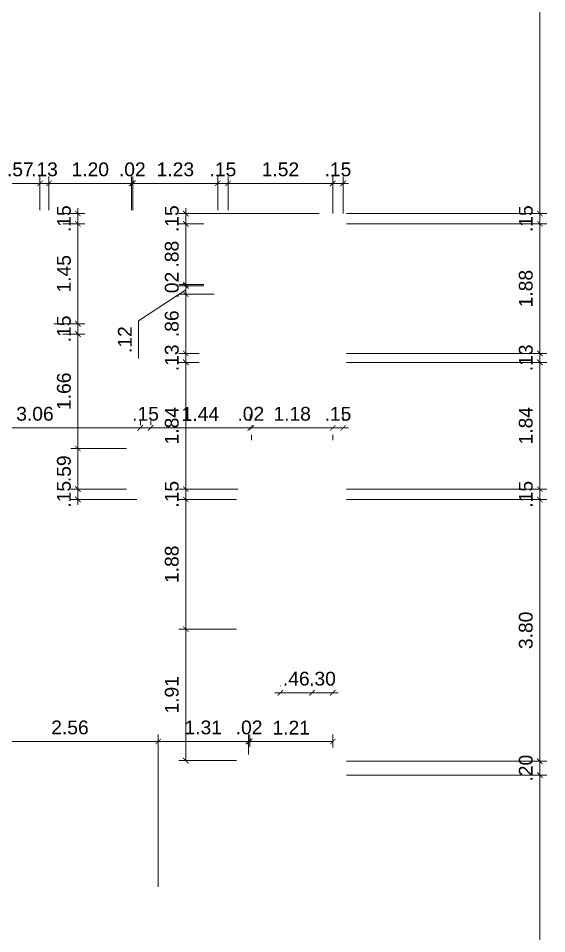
# Model space of a CAD drawing. Header units: metres. Extents: x 2304 to 3408, y 318 to 588.
# Drawn here: x 2374.79 to 2382.46, y 373.31 to 386.59 of the extents above; entities that cross this region are included whole.
import ezdxf

# ---------------------------------------------------------------- set-up
doc = ezdxf.new("R2010")
doc.units = ezdxf.units.M
doc.header["$LTSCALE"] = 5.5
doc.header["$MEASUREMENT"] = 0
doc.header["$PDMODE"] = 1
doc.layers.add('2prancha', color=4, linetype='Continuous', lineweight=18)
doc.layers.add('COTA 1 100', color=2, linetype='Continuous')
doc.styles.add('Luana', font='arial.ttf')
doc.dimstyles.new('arial100', dxfattribs={"dimtxt": 0.2, "dimasz": 0.08, "dimexe": 0.1, "dimexo": 0.2, "dimgap": 0.1, "dimtad": 1, "dimzin": 4, "dimdsep": 46, "dimtxsty": 'Luana', "dimblk": 'ARCHTICK', "dimcen": 0, "dimclrd": 7, "dimclre": 7, "dimclrt": 256, "dimadec": 0, "dimazin": 0, "dimtfac": 1, "dimtix": 1, "dimtmove": 0, "dimatfit": 3, "dimldrblk": 'CLOSEDBLANK', "dimfxl": 0, "dimlwd": 5, "dimlwe": 5, "dimarcsym": 0})

# ---------------------------------------------------------------- blocks, each defined once
blk = doc.blocks.new('_ArchTick')
at = {"color": 0, "linetype": 'ByBlock', "const_width": 0.15}
blk.add_lwpolyline([(-0.5, -0.5), (0.5, 0.5)], dxfattribs=at)
blk = doc.blocks.new('*D107')
at = {"layer": 'COTA 1 100', "color": 7, "lineweight": 5}
for p, q in [((2379.557, 391.605), (2382.462, 391.605)), ((2382.362, 391.605), (2382.362, 383.76)), ((2379.557, 383.76), (2382.462, 383.76))]:
    blk.add_line(p, q, dxfattribs=at)
at = {"layer": 'Defpoints', "color": 0}
for p in [(2379.357, 391.605), (2379.357, 383.76), (2382.362, 383.76)]:
    blk.add_point(p, dxfattribs=at)
at = {"layer": 'COTA 1 100', "color": 7, "lineweight": 5, "xscale": 0.08, "yscale": 0.08, "zscale": 0.08}
for p, rotation in [((2382.362, 391.605), 90), ((2382.362, 383.76), 270)]:
    blk.add_blockref('_ArchTick', p, dxfattribs=dict(at, rotation=rotation))
at = {"layer": 'COTA 1 100', "insert": (2382.159, 387.682), "char_height": 0.2, "attachment_point": 5, "rotation": 90, "style": 'Luana'}
blk.add_mtext('7.85', dxfattribs=at)
blk = doc.blocks.new('_ClosedBlank')
at = {"layer": '2prancha', "color": 0, "lineweight": -2}
for p, q in [((-1, 0.17), (0, 0)), ((-1, 0.17), (-1, -0.17)), ((0, 0), (-1, -0.17))]:
    blk.add_line(p, q, dxfattribs=at)
blk = doc.blocks.new('*D108')
at = {"layer": 'COTA 1 100', "color": 7, "lineweight": 5}
for p, q in [((2382.362, 383.76), (2382.362, 383.84)), ((2379.557, 383.76), (2382.462, 383.76)), ((2382.362, 383.76), (2382.362, 383.61)), ((2379.557, 383.61), (2382.462, 383.61)), ((2382.362, 383.61), (2382.362, 383.53))]:
    blk.add_line(p, q, dxfattribs=at)
at = {"layer": 'Defpoints', "color": 0}
for p in [(2379.357, 383.76), (2379.357, 383.61), (2382.362, 383.61)]:
    blk.add_point(p, dxfattribs=at)
at = {"layer": 'COTA 1 100', "color": 7, "lineweight": 5, "xscale": 0.08, "yscale": 0.08, "zscale": 0.08}
for p, rotation in [((2382.362, 383.76), 270), ((2382.362, 383.61), 90)]:
    blk.add_blockref('_ArchTick', p, dxfattribs=dict(at, rotation=rotation))
at = {"layer": 'COTA 1 100', "insert": (2382.159, 383.685), "char_height": 0.2, "attachment_point": 5, "rotation": 90, "style": 'Luana'}
blk.add_mtext('.15', dxfattribs=at)
blk = doc.blocks.new('*D109')
at = {"layer": 'COTA 1 100', "color": 7, "lineweight": 5}
for p, q in [((2379.557, 383.61), (2382.462, 383.61)), ((2382.362, 383.61), (2382.362, 381.73)), ((2379.557, 381.73), (2382.462, 381.73))]:
    blk.add_line(p, q, dxfattribs=at)
at = {"layer": 'Defpoints', "color": 0}
for p in [(2379.357, 383.61), (2379.357, 381.73), (2382.362, 381.73)]:
    blk.add_point(p, dxfattribs=at)
at = {"layer": 'COTA 1 100', "color": 7, "lineweight": 5, "xscale": 0.08, "yscale": 0.08, "zscale": 0.08}
for p, rotation in [((2382.362, 383.61), 90), ((2382.362, 381.73), 270)]:
    blk.add_blockref('_ArchTick', p, dxfattribs=dict(at, rotation=rotation))
at = {"layer": 'COTA 1 100', "insert": (2382.159, 382.67), "char_height": 0.2, "attachment_point": 5, "rotation": 90, "style": 'Luana'}
blk.add_mtext('1.88', dxfattribs=at)
blk = doc.blocks.new('*D110')
at = {"layer": 'COTA 1 100', "color": 7, "lineweight": 5}
for p, q in [((2379.557, 381.73), (2382.462, 381.73)), ((2382.362, 381.73), (2382.362, 381.81)), ((2382.362, 381.73), (2382.362, 381.6)), ((2379.557, 381.6), (2382.462, 381.6)), ((2382.362, 381.6), (2382.362, 381.52))]:
    blk.add_line(p, q, dxfattribs=at)
at = {"layer": 'Defpoints', "color": 0}
for p in [(2379.357, 381.73), (2379.357, 381.6), (2382.362, 381.6)]:
    blk.add_point(p, dxfattribs=at)
at = {"layer": 'COTA 1 100', "color": 7, "lineweight": 5, "xscale": 0.08, "yscale": 0.08, "zscale": 0.08}
for p, rotation in [((2382.362, 381.73), 270), ((2382.362, 381.6), 90)]:
    blk.add_blockref('_ArchTick', p, dxfattribs=dict(at, rotation=rotation))
at = {"layer": 'COTA 1 100', "insert": (2382.159, 381.665), "char_height": 0.2, "attachment_point": 5, "rotation": 90, "style": 'Luana'}
blk.add_mtext('.13', dxfattribs=at)
blk = doc.blocks.new('*D111')
at = {"layer": 'COTA 1 100', "color": 7, "lineweight": 5}
for p, q in [((2379.557, 381.6), (2382.462, 381.6)), ((2382.362, 381.6), (2382.362, 379.76)), ((2379.557, 379.76), (2382.462, 379.76))]:
    blk.add_line(p, q, dxfattribs=at)
at = {"layer": 'Defpoints', "color": 0}
for p in [(2379.357, 381.6), (2379.357, 379.76), (2382.362, 379.76)]:
    blk.add_point(p, dxfattribs=at)
at = {"layer": 'COTA 1 100', "color": 7, "lineweight": 5, "xscale": 0.08, "yscale": 0.08, "zscale": 0.08}
for p, rotation in [((2382.362, 381.6), 90), ((2382.362, 379.76), 270)]:
    blk.add_blockref('_ArchTick', p, dxfattribs=dict(at, rotation=rotation))
at = {"layer": 'COTA 1 100', "insert": (2382.159, 380.68), "char_height": 0.2, "attachment_point": 5, "rotation": 90, "style": 'Luana'}
blk.add_mtext('1.84', dxfattribs=at)
blk = doc.blocks.new('*D112')
at = {"layer": 'COTA 1 100', "color": 7, "lineweight": 5}
for p, q in [((2382.362, 379.76), (2382.362, 379.84)), ((2379.557, 379.76), (2382.462, 379.76)), ((2382.362, 379.76), (2382.362, 379.61)), ((2379.557, 379.61), (2382.462, 379.61)), ((2382.362, 379.61), (2382.362, 379.53))]:
    blk.add_line(p, q, dxfattribs=at)
at = {"layer": 'Defpoints', "color": 0}
for p in [(2379.357, 379.76), (2379.357, 379.61), (2382.362, 379.61)]:
    blk.add_point(p, dxfattribs=at)
at = {"layer": 'COTA 1 100', "color": 7, "lineweight": 5, "xscale": 0.08, "yscale": 0.08, "zscale": 0.08}
for p, rotation in [((2382.362, 379.76), 270), ((2382.362, 379.61), 90)]:
    blk.add_blockref('_ArchTick', p, dxfattribs=dict(at, rotation=rotation))
at = {"layer": 'COTA 1 100', "insert": (2382.159, 379.685), "char_height": 0.2, "attachment_point": 5, "rotation": 90, "style": 'Luana'}
blk.add_mtext('.15', dxfattribs=at)
blk = doc.blocks.new('*D113')
at = {"layer": 'COTA 1 100', "color": 7, "lineweight": 5}
for p, q in [((2379.557, 379.61), (2382.462, 379.61)), ((2382.362, 379.61), (2382.362, 375.81)), ((2379.557, 375.81), (2382.462, 375.81))]:
    blk.add_line(p, q, dxfattribs=at)
at = {"layer": 'Defpoints', "color": 0}
for p in [(2379.357, 379.61), (2379.357, 375.81), (2382.362, 375.81)]:
    blk.add_point(p, dxfattribs=at)
at = {"layer": 'COTA 1 100', "color": 7, "lineweight": 5, "xscale": 0.08, "yscale": 0.08, "zscale": 0.08}
for p, rotation in [((2382.362, 379.61), 90), ((2382.362, 375.81), 270)]:
    blk.add_blockref('_ArchTick', p, dxfattribs=dict(at, rotation=rotation))
at = {"layer": 'COTA 1 100', "insert": (2382.159, 377.71), "char_height": 0.2, "attachment_point": 5, "rotation": 90, "style": 'Luana'}
blk.add_mtext('3.80', dxfattribs=at)
blk = doc.blocks.new('*D114')
at = {"layer": 'COTA 1 100', "color": 7, "lineweight": 5}
for p, q in [((2382.362, 375.81), (2382.362, 375.89)), ((2379.557, 375.81), (2382.462, 375.81)), ((2382.362, 375.81), (2382.362, 375.61)), ((2379.557, 375.61), (2382.462, 375.61)), ((2382.362, 375.61), (2382.362, 375.53))]:
    blk.add_line(p, q, dxfattribs=at)
at = {"layer": 'Defpoints', "color": 0}
for p in [(2379.357, 375.81), (2379.357, 375.61), (2382.362, 375.61)]:
    blk.add_point(p, dxfattribs=at)
at = {"layer": 'COTA 1 100', "color": 7, "lineweight": 5, "xscale": 0.08, "yscale": 0.08, "zscale": 0.08}
for p, rotation in [((2382.362, 375.81), 270), ((2382.362, 375.61), 90)]:
    blk.add_blockref('_ArchTick', p, dxfattribs=dict(at, rotation=rotation))
at = {"layer": 'COTA 1 100', "insert": (2382.159, 375.71), "char_height": 0.2, "attachment_point": 5, "rotation": 90, "style": 'Luana'}
blk.add_mtext('.20', dxfattribs=at)
blk = doc.blocks.new('*D115')
at = {"layer": 'COTA 1 100', "color": 7, "lineweight": 5}
for p, q in [((2379.557, 375.61), (2382.462, 375.61)), ((2382.362, 375.61), (2382.362, 367.76)), ((2379.557, 367.76), (2382.462, 367.76))]:
    blk.add_line(p, q, dxfattribs=at)
at = {"layer": 'Defpoints', "color": 0}
for p in [(2379.357, 375.61), (2379.357, 367.76), (2382.362, 367.76)]:
    blk.add_point(p, dxfattribs=at)
at = {"layer": 'COTA 1 100', "color": 7, "lineweight": 5, "xscale": 0.08, "yscale": 0.08, "zscale": 0.08}
for p, rotation in [((2382.362, 375.61), 90), ((2382.362, 367.76), 270)]:
    blk.add_blockref('_ArchTick', p, dxfattribs=dict(at, rotation=rotation))
at = {"layer": 'COTA 1 100', "insert": (2382.159, 371.685), "char_height": 0.2, "attachment_point": 5, "rotation": 90, "style": 'Luana'}
blk.add_mtext('7.85', dxfattribs=at)
blk = doc.blocks.new('*D264')
at = {"layer": 'COTA 1 100', "color": 7, "lineweight": 5}
for p, q in [((2374.262, 373.99), (2374.262, 376.197)), ((2376.822, 373.99), (2376.822, 376.197)), ((2374.262, 376.097), (2376.822, 376.097))]:
    blk.add_line(p, q, dxfattribs=at)
at = {"layer": 'Defpoints', "color": 0}
for p in [(2376.822, 376.097), (2374.262, 373.79), (2376.822, 373.79)]:
    blk.add_point(p, dxfattribs=at)
at = {"layer": 'COTA 1 100', "color": 7, "lineweight": 5, "xscale": 0.08, "yscale": 0.08, "zscale": 0.08, "rotation": 180}
blk.add_blockref('_ArchTick', (2374.262, 376.097), dxfattribs=at)
at = {"layer": 'COTA 1 100', "color": 7, "lineweight": 5, "xscale": 0.08, "yscale": 0.08, "zscale": 0.08}
blk.add_blockref('_ArchTick', (2376.822, 376.097), dxfattribs=at)
at = {"layer": 'COTA 1 100', "insert": (2375.542, 376.3), "char_height": 0.2, "attachment_point": 5, "style": 'Luana'}
blk.add_mtext('2.56', dxfattribs=at)
blk = doc.blocks.new('*D265')
at = {"layer": 'COTA 1 100', "color": 7, "lineweight": 5}
for p, q in [((2376.822, 373.99), (2376.822, 376.197)), ((2378.132, 375.91), (2378.132, 376.197)), ((2376.822, 376.097), (2378.132, 376.097))]:
    blk.add_line(p, q, dxfattribs=at)
at = {"layer": 'Defpoints', "color": 0}
for p in [(2378.132, 376.097), (2378.132, 375.71), (2376.822, 373.79)]:
    blk.add_point(p, dxfattribs=at)
at = {"layer": 'COTA 1 100', "color": 7, "lineweight": 5, "xscale": 0.08, "yscale": 0.08, "zscale": 0.08, "rotation": 180}
blk.add_blockref('_ArchTick', (2376.822, 376.097), dxfattribs=at)
at = {"layer": 'COTA 1 100', "color": 7, "lineweight": 5, "xscale": 0.08, "yscale": 0.08, "zscale": 0.08}
blk.add_blockref('_ArchTick', (2378.132, 376.097), dxfattribs=at)
at = {"layer": 'COTA 1 100', "insert": (2377.477, 376.3), "char_height": 0.2, "attachment_point": 5, "style": 'Luana'}
blk.add_mtext('1.31', dxfattribs=at)
blk = doc.blocks.new('*D266')
at = {"layer": 'COTA 1 100', "color": 7, "lineweight": 5}
for p, q in [((2378.132, 375.91), (2378.132, 376.197)), ((2378.152, 376.02), (2378.152, 376.197)), ((2378.132, 376.097), (2378.052, 376.097)), ((2378.132, 376.097), (2378.152, 376.097)), ((2378.152, 376.097), (2378.232, 376.097))]:
    blk.add_line(p, q, dxfattribs=at)
at = {"layer": 'Defpoints', "color": 0}
for p in [(2378.152, 376.097), (2378.152, 375.82), (2378.132, 375.71)]:
    blk.add_point(p, dxfattribs=at)
at = {"layer": 'COTA 1 100', "color": 7, "lineweight": 5, "xscale": 0.08, "yscale": 0.08, "zscale": 0.08}
blk.add_blockref('_ArchTick', (2378.132, 376.097), dxfattribs=at)
at = {"layer": 'COTA 1 100', "color": 7, "lineweight": 5, "xscale": 0.08, "yscale": 0.08, "zscale": 0.08, "rotation": 180}
blk.add_blockref('_ArchTick', (2378.152, 376.097), dxfattribs=at)
at = {"layer": 'COTA 1 100', "insert": (2378.142, 376.3), "char_height": 0.2, "attachment_point": 5, "style": 'Luana'}
blk.add_mtext('.02', dxfattribs=at)
blk = doc.blocks.new('*D267')
at = {"layer": 'COTA 1 100', "color": 7, "lineweight": 5}
for p, q in [((2378.152, 376.02), (2378.152, 376.197)), ((2379.357, 376.01), (2379.357, 376.197)), ((2378.152, 376.097), (2379.357, 376.097))]:
    blk.add_line(p, q, dxfattribs=at)
at = {"layer": 'Defpoints', "color": 0}
for p in [(2379.357, 376.097), (2378.152, 375.82), (2379.357, 375.81)]:
    blk.add_point(p, dxfattribs=at)
at = {"layer": 'COTA 1 100', "color": 7, "lineweight": 5, "xscale": 0.08, "yscale": 0.08, "zscale": 0.08, "rotation": 180}
blk.add_blockref('_ArchTick', (2378.152, 376.097), dxfattribs=at)
at = {"layer": 'COTA 1 100', "color": 7, "lineweight": 5, "xscale": 0.08, "yscale": 0.08, "zscale": 0.08}
blk.add_blockref('_ArchTick', (2379.357, 376.097), dxfattribs=at)
at = {"layer": 'COTA 1 100', "insert": (2378.754, 376.298), "char_height": 0.2, "attachment_point": 5, "style": 'Luana'}
blk.add_mtext('1.21', dxfattribs=at)
blk = doc.blocks.new('*D268')
at = {"layer": 'COTA 1 100', "color": 7, "lineweight": 5}
for p, q in [((2378.597, 376.805), (2378.517, 376.805)), ((2378.597, 376.898), (2378.597, 376.905)), ((2378.597, 376.805), (2379.057, 376.805)), ((2379.057, 376.898), (2379.057, 376.905)), ((2379.057, 376.805), (2379.137, 376.805))]:
    blk.add_line(p, q, dxfattribs=at)
at = {"layer": 'Defpoints', "color": 0}
for p in [(2379.057, 376.805), (2378.597, 376.698), (2379.057, 376.698)]:
    blk.add_point(p, dxfattribs=at)
at = {"layer": 'COTA 1 100', "color": 7, "lineweight": 5, "xscale": 0.08, "yscale": 0.08, "zscale": 0.08}
blk.add_blockref('_ArchTick', (2378.597, 376.805), dxfattribs=at)
at = {"layer": 'COTA 1 100', "color": 7, "lineweight": 5, "xscale": 0.08, "yscale": 0.08, "zscale": 0.08, "rotation": 180}
blk.add_blockref('_ArchTick', (2379.057, 376.805), dxfattribs=at)
at = {"layer": 'COTA 1 100', "insert": (2378.827, 377.008), "char_height": 0.2, "attachment_point": 5, "style": 'Luana'}
blk.add_mtext('.46', dxfattribs=at)
blk = doc.blocks.new('*D269')
at = {"layer": 'COTA 1 100', "color": 7, "lineweight": 5}
for p, q in [((2379.057, 376.805), (2378.977, 376.805)), ((2379.057, 376.898), (2379.057, 376.905)), ((2379.057, 376.805), (2379.357, 376.805)), ((2379.357, 376.898), (2379.357, 376.905)), ((2379.357, 376.805), (2379.437, 376.805))]:
    blk.add_line(p, q, dxfattribs=at)
at = {"layer": 'Defpoints', "color": 0}
for p in [(2379.357, 376.805), (2379.057, 376.698), (2379.357, 376.698)]:
    blk.add_point(p, dxfattribs=at)
at = {"layer": 'COTA 1 100', "color": 7, "lineweight": 5, "xscale": 0.08, "yscale": 0.08, "zscale": 0.08}
blk.add_blockref('_ArchTick', (2379.057, 376.805), dxfattribs=at)
at = {"layer": 'COTA 1 100', "color": 7, "lineweight": 5, "xscale": 0.08, "yscale": 0.08, "zscale": 0.08, "rotation": 180}
blk.add_blockref('_ArchTick', (2379.357, 376.805), dxfattribs=at)
at = {"layer": 'COTA 1 100', "insert": (2379.207, 377.008), "char_height": 0.2, "attachment_point": 5, "style": 'Luana'}
blk.add_mtext('.30', dxfattribs=at)
blk = doc.blocks.new('*D270')
at = {"layer": 'COTA 1 100', "color": 7, "lineweight": 5}
for p, q in [((2377.957, 377.728), (2377.123, 377.728)), ((2377.223, 377.728), (2377.223, 375.82)), ((2377.957, 375.82), (2377.123, 375.82))]:
    blk.add_line(p, q, dxfattribs=at)
at = {"layer": 'Defpoints', "color": 0}
for p in [(2378.157, 377.728), (2377.223, 375.82), (2378.157, 375.82)]:
    blk.add_point(p, dxfattribs=at)
at = {"layer": 'COTA 1 100', "color": 7, "lineweight": 5, "xscale": 0.08, "yscale": 0.08, "zscale": 0.08}
for p, rotation in [((2377.223, 377.728), 90), ((2377.223, 375.82), 270)]:
    blk.add_blockref('_ArchTick', p, dxfattribs=dict(at, rotation=rotation))
at = {"layer": 'COTA 1 100', "insert": (2377.021, 376.774), "char_height": 0.2, "attachment_point": 5, "rotation": 90, "style": 'Luana'}
blk.add_mtext('1.91', dxfattribs=at)
blk = doc.blocks.new('*D271')
at = {"layer": 'COTA 1 100', "color": 7, "lineweight": 5}
for p, q in [((2377.957, 379.61), (2377.123, 379.61)), ((2377.223, 377.728), (2377.223, 379.61)), ((2377.957, 377.728), (2377.123, 377.728))]:
    blk.add_line(p, q, dxfattribs=at)
at = {"layer": 'Defpoints', "color": 0}
for p in [(2377.223, 379.61), (2378.157, 379.61), (2378.157, 377.728)]:
    blk.add_point(p, dxfattribs=at)
at = {"layer": 'COTA 1 100', "color": 7, "lineweight": 5, "xscale": 0.08, "yscale": 0.08, "zscale": 0.08}
for p, rotation in [((2377.223, 379.61), 90), ((2377.223, 377.728), 270)]:
    blk.add_blockref('_ArchTick', p, dxfattribs=dict(at, rotation=rotation))
at = {"layer": 'COTA 1 100', "insert": (2377.021, 378.669), "char_height": 0.2, "attachment_point": 5, "rotation": 90, "style": 'Luana'}
blk.add_mtext('1.88', dxfattribs=at)
blk = doc.blocks.new('*D272')
at = {"layer": 'COTA 1 100', "color": 7, "lineweight": 5}
for p, q in [((2377.223, 379.76), (2377.223, 379.84)), ((2377.977, 379.76), (2377.123, 379.76)), ((2377.223, 379.61), (2377.223, 379.76)), ((2377.957, 379.61), (2377.123, 379.61)), ((2377.223, 379.61), (2377.223, 379.53))]:
    blk.add_line(p, q, dxfattribs=at)
at = {"layer": 'Defpoints', "color": 0}
for p in [(2377.223, 379.76), (2378.177, 379.76), (2378.157, 379.61)]:
    blk.add_point(p, dxfattribs=at)
at = {"layer": 'COTA 1 100', "color": 7, "lineweight": 5, "xscale": 0.08, "yscale": 0.08, "zscale": 0.08}
for p, rotation in [((2377.223, 379.76), 270), ((2377.223, 379.61), 90)]:
    blk.add_blockref('_ArchTick', p, dxfattribs=dict(at, rotation=rotation))
at = {"layer": 'COTA 1 100', "insert": (2377.021, 379.685), "char_height": 0.2, "attachment_point": 5, "rotation": 90, "style": 'Luana'}
blk.add_mtext('.15', dxfattribs=at)
blk = doc.blocks.new('*D273')
at = {"layer": 'COTA 1 100', "color": 7, "lineweight": 5}
for p, q in [((2377.417, 381.6), (2377.123, 381.6)), ((2377.223, 379.76), (2377.223, 381.6)), ((2377.977, 379.76), (2377.123, 379.76))]:
    blk.add_line(p, q, dxfattribs=at)
at = {"layer": 'Defpoints', "color": 0}
for p in [(2377.223, 381.6), (2377.617, 381.6), (2378.177, 379.76)]:
    blk.add_point(p, dxfattribs=at)
at = {"layer": 'COTA 1 100', "color": 7, "lineweight": 5, "xscale": 0.08, "yscale": 0.08, "zscale": 0.08}
for p, rotation in [((2377.223, 381.6), 90), ((2377.223, 379.76), 270)]:
    blk.add_blockref('_ArchTick', p, dxfattribs=dict(at, rotation=rotation))
at = {"layer": 'COTA 1 100', "insert": (2377.021, 380.68), "char_height": 0.2, "attachment_point": 5, "rotation": 90, "style": 'Luana'}
blk.add_mtext('1.84', dxfattribs=at)
blk = doc.blocks.new('*D274')
at = {"layer": 'COTA 1 100', "color": 7, "lineweight": 5}
for p, q in [((2377.417, 381.73), (2377.123, 381.73)), ((2377.223, 381.73), (2377.223, 381.81)), ((2377.223, 381.6), (2377.223, 381.73)), ((2377.417, 381.6), (2377.123, 381.6)), ((2377.223, 381.6), (2377.223, 381.52))]:
    blk.add_line(p, q, dxfattribs=at)
at = {"layer": 'Defpoints', "color": 0}
for p in [(2377.223, 381.73), (2377.617, 381.73), (2377.617, 381.6)]:
    blk.add_point(p, dxfattribs=at)
at = {"layer": 'COTA 1 100', "color": 7, "lineweight": 5, "xscale": 0.08, "yscale": 0.08, "zscale": 0.08}
for p, rotation in [((2377.223, 381.73), 270), ((2377.223, 381.6), 90)]:
    blk.add_blockref('_ArchTick', p, dxfattribs=dict(at, rotation=rotation))
at = {"layer": 'COTA 1 100', "insert": (2377.021, 381.665), "char_height": 0.2, "attachment_point": 5, "rotation": 90, "style": 'Luana'}
blk.add_mtext('.13', dxfattribs=at)
blk = doc.blocks.new('*D275')
at = {"layer": 'COTA 1 100', "color": 7, "lineweight": 5}
for p, q in [((2377.637, 382.59), (2377.123, 382.59)), ((2377.223, 381.73), (2377.223, 382.59)), ((2377.417, 381.73), (2377.123, 381.73))]:
    blk.add_line(p, q, dxfattribs=at)
at = {"layer": 'Defpoints', "color": 0}
for p in [(2377.223, 382.59), (2377.837, 382.59), (2377.617, 381.73)]:
    blk.add_point(p, dxfattribs=at)
at = {"layer": 'COTA 1 100', "color": 7, "lineweight": 5, "xscale": 0.08, "yscale": 0.08, "zscale": 0.08}
for p, rotation in [((2377.223, 382.59), 90), ((2377.223, 381.73), 270)]:
    blk.add_blockref('_ArchTick', p, dxfattribs=dict(at, rotation=rotation))
at = {"layer": 'COTA 1 100', "insert": (2377.021, 382.16), "char_height": 0.2, "attachment_point": 5, "rotation": 90, "style": 'Luana'}
blk.add_mtext('.86', dxfattribs=at)
blk = doc.blocks.new('*D276')
at = {"layer": 'COTA 1 100', "color": 7, "lineweight": 5}
for p, q in [((2377.223, 382.71), (2377.223, 382.79)), ((2377.223, 382.65), (2376.539, 382.204)), ((2377.487, 382.71), (2377.123, 382.71)), ((2377.223, 382.59), (2377.223, 382.71)), ((2377.223, 382.59), (2377.223, 382.71)), ((2377.637, 382.59), (2377.123, 382.59)), ((2377.223, 382.59), (2377.223, 382.51)), ((2376.539, 382.204), (2376.539, 381.655))]:
    blk.add_line(p, q, dxfattribs=at)
at = {"layer": 'Defpoints', "color": 0}
for p in [(2377.223, 382.71), (2377.687, 382.71), (2377.837, 382.59)]:
    blk.add_point(p, dxfattribs=at)
at = {"layer": 'COTA 1 100', "color": 7, "lineweight": 5, "xscale": 0.08, "yscale": 0.08, "zscale": 0.08}
for p, rotation in [((2377.223, 382.71), 270), ((2377.223, 382.59), 90)]:
    blk.add_blockref('_ArchTick', p, dxfattribs=dict(at, rotation=rotation))
at = {"layer": 'COTA 1 100', "insert": (2376.339, 381.93), "char_height": 0.2, "attachment_point": 5, "rotation": 90, "style": 'Luana'}
blk.add_mtext('.12', dxfattribs=at)
blk = doc.blocks.new('*D277')
at = {"layer": 'COTA 1 100', "color": 7, "lineweight": 5}
for p, q in [((2377.223, 382.73), (2377.223, 382.81)), ((2377.487, 382.73), (2377.123, 382.73)), ((2377.487, 382.71), (2377.123, 382.71)), ((2377.223, 382.71), (2377.223, 382.73)), ((2377.223, 382.71), (2377.223, 382.63))]:
    blk.add_line(p, q, dxfattribs=at)
at = {"layer": 'Defpoints', "color": 0}
for p in [(2377.223, 382.73), (2377.687, 382.73), (2377.687, 382.71)]:
    blk.add_point(p, dxfattribs=at)
at = {"layer": 'COTA 1 100', "color": 7, "lineweight": 5, "xscale": 0.08, "yscale": 0.08, "zscale": 0.08}
for p, rotation in [((2377.223, 382.73), 270), ((2377.223, 382.71), 90)]:
    blk.add_blockref('_ArchTick', p, dxfattribs=dict(at, rotation=rotation))
at = {"layer": 'COTA 1 100', "insert": (2377.021, 382.72), "char_height": 0.2, "attachment_point": 5, "rotation": 90, "style": 'Luana'}
blk.add_mtext('.02', dxfattribs=at)
blk = doc.blocks.new('*D278')
at = {"layer": 'COTA 1 100', "color": 7, "lineweight": 5}
for p, q in [((2377.487, 383.61), (2377.123, 383.61)), ((2377.223, 382.73), (2377.223, 383.61)), ((2377.487, 382.73), (2377.123, 382.73))]:
    blk.add_line(p, q, dxfattribs=at)
at = {"layer": 'Defpoints', "color": 0}
for p in [(2377.223, 383.61), (2377.687, 383.61), (2377.687, 382.73)]:
    blk.add_point(p, dxfattribs=at)
at = {"layer": 'COTA 1 100', "color": 7, "lineweight": 5, "xscale": 0.08, "yscale": 0.08, "zscale": 0.08}
for p, rotation in [((2377.223, 383.61), 90), ((2377.223, 382.73), 270)]:
    blk.add_blockref('_ArchTick', p, dxfattribs=dict(at, rotation=rotation))
at = {"layer": 'COTA 1 100', "insert": (2377.021, 383.17), "char_height": 0.2, "attachment_point": 5, "rotation": 90, "style": 'Luana'}
blk.add_mtext('.88', dxfattribs=at)
blk = doc.blocks.new('*D279')
at = {"layer": 'COTA 1 100', "color": 7, "lineweight": 5}
for p, q in [((2377.223, 383.76), (2377.223, 383.84)), ((2379.157, 383.76), (2377.123, 383.76)), ((2377.223, 383.61), (2377.223, 383.76)), ((2377.487, 383.61), (2377.123, 383.61)), ((2377.223, 383.61), (2377.223, 383.53))]:
    blk.add_line(p, q, dxfattribs=at)
at = {"layer": 'Defpoints', "color": 0}
for p in [(2377.223, 383.76), (2379.357, 383.76), (2377.687, 383.61)]:
    blk.add_point(p, dxfattribs=at)
at = {"layer": 'COTA 1 100', "color": 7, "lineweight": 5, "xscale": 0.08, "yscale": 0.08, "zscale": 0.08}
for p, rotation in [((2377.223, 383.76), 270), ((2377.223, 383.61), 90)]:
    blk.add_blockref('_ArchTick', p, dxfattribs=dict(at, rotation=rotation))
at = {"layer": 'COTA 1 100', "insert": (2377.021, 383.685), "char_height": 0.2, "attachment_point": 5, "rotation": 90, "style": 'Luana'}
blk.add_mtext('.15', dxfattribs=at)
blk = doc.blocks.new('*D282')
at = {"layer": 'COTA 1 100', "color": 7, "lineweight": 5}
for p, q in [((2373.504, 380.55), (2373.504, 380.749)), ((2373.504, 380.649), (2376.564, 380.649)), ((2376.564, 380.69), (2376.564, 380.749))]:
    blk.add_line(p, q, dxfattribs=at)
at = {"layer": 'Defpoints', "color": 0}
for p in [(2376.564, 380.649), (2376.564, 380.49), (2373.504, 380.35)]:
    blk.add_point(p, dxfattribs=at)
at = {"layer": 'COTA 1 100', "color": 7, "lineweight": 5, "xscale": 0.08, "yscale": 0.08, "zscale": 0.08, "rotation": 180}
blk.add_blockref('_ArchTick', (2373.504, 380.649), dxfattribs=at)
at = {"layer": 'COTA 1 100', "color": 7, "lineweight": 5, "xscale": 0.08, "yscale": 0.08, "zscale": 0.08}
blk.add_blockref('_ArchTick', (2376.564, 380.649), dxfattribs=at)
at = {"layer": 'COTA 1 100', "insert": (2375.034, 380.852), "char_height": 0.2, "attachment_point": 5, "style": 'Luana'}
blk.add_mtext('3.06', dxfattribs=at)
blk = doc.blocks.new('*D283')
at = {"layer": 'COTA 1 100', "color": 7, "lineweight": 5}
for p, q in [((2376.564, 380.649), (2376.484, 380.649)), ((2376.564, 380.69), (2376.564, 380.749)), ((2376.564, 380.649), (2376.714, 380.649)), ((2376.714, 380.69), (2376.714, 380.749)), ((2376.714, 380.649), (2376.794, 380.649))]:
    blk.add_line(p, q, dxfattribs=at)
at = {"layer": 'Defpoints', "color": 0}
for p in [(2376.714, 380.649), (2376.564, 380.49), (2376.714, 380.49)]:
    blk.add_point(p, dxfattribs=at)
at = {"layer": 'COTA 1 100', "color": 7, "lineweight": 5, "xscale": 0.08, "yscale": 0.08, "zscale": 0.08}
blk.add_blockref('_ArchTick', (2376.564, 380.649), dxfattribs=at)
at = {"layer": 'COTA 1 100', "color": 7, "lineweight": 5, "xscale": 0.08, "yscale": 0.08, "zscale": 0.08, "rotation": 180}
blk.add_blockref('_ArchTick', (2376.714, 380.649), dxfattribs=at)
at = {"layer": 'COTA 1 100', "insert": (2376.639, 380.852), "char_height": 0.2, "attachment_point": 5, "style": 'Luana'}
blk.add_mtext('.15', dxfattribs=at)
blk = doc.blocks.new('*D284')
at = {"layer": 'COTA 1 100', "color": 7, "lineweight": 5}
for p, q in [((2378.157, 380.849), (2378.157, 380.749)), ((2376.714, 380.69), (2376.714, 380.749)), ((2376.714, 380.649), (2378.157, 380.649))]:
    blk.add_line(p, q, dxfattribs=at)
at = {"layer": 'Defpoints', "color": 0}
for p in [(2378.157, 380.649), (2378.157, 380.649), (2376.714, 380.49)]:
    blk.add_point(p, dxfattribs=at)
at = {"layer": 'COTA 1 100', "color": 7, "lineweight": 5, "xscale": 0.08, "yscale": 0.08, "zscale": 0.08, "rotation": 180}
blk.add_blockref('_ArchTick', (2376.714, 380.649), dxfattribs=at)
at = {"layer": 'COTA 1 100', "color": 7, "lineweight": 5, "xscale": 0.08, "yscale": 0.08, "zscale": 0.08}
blk.add_blockref('_ArchTick', (2378.157, 380.649), dxfattribs=at)
at = {"layer": 'COTA 1 100', "insert": (2377.435, 380.85), "char_height": 0.2, "attachment_point": 5, "style": 'Luana'}
blk.add_mtext('1.44', dxfattribs=at)
blk = doc.blocks.new('*D285')
at = {"layer": 'COTA 1 100', "color": 7, "lineweight": 5}
for p, q in [((2378.157, 380.849), (2378.157, 380.749)), ((2378.157, 380.649), (2378.077, 380.649)), ((2378.157, 380.649), (2378.177, 380.649)), ((2378.177, 380.649), (2378.257, 380.649)), ((2378.177, 380.47), (2378.177, 380.549))]:
    blk.add_line(p, q, dxfattribs=at)
at = {"layer": 'Defpoints', "color": 0}
for p in [(2378.157, 380.649), (2378.177, 380.67), (2378.177, 380.649)]:
    blk.add_point(p, dxfattribs=at)
at = {"layer": 'COTA 1 100', "color": 7, "lineweight": 5, "xscale": 0.08, "yscale": 0.08, "zscale": 0.08}
blk.add_blockref('_ArchTick', (2378.157, 380.649), dxfattribs=at)
at = {"layer": 'COTA 1 100', "color": 7, "lineweight": 5, "xscale": 0.08, "yscale": 0.08, "zscale": 0.08, "rotation": 180}
blk.add_blockref('_ArchTick', (2378.177, 380.649), dxfattribs=at)
at = {"layer": 'COTA 1 100', "insert": (2378.167, 380.852), "char_height": 0.2, "attachment_point": 5, "style": 'Luana'}
blk.add_mtext('.02', dxfattribs=at)
blk = doc.blocks.new('*D286')
at = {"layer": 'COTA 1 100', "color": 7, "lineweight": 5}
for p, q in [((2378.177, 380.649), (2379.357, 380.649)), ((2378.177, 380.47), (2378.177, 380.549)), ((2379.357, 380.47), (2379.357, 380.549))]:
    blk.add_line(p, q, dxfattribs=at)
at = {"layer": 'Defpoints', "color": 0}
for p in [(2378.177, 380.67), (2379.357, 380.67), (2379.357, 380.649)]:
    blk.add_point(p, dxfattribs=at)
at = {"layer": 'COTA 1 100', "color": 7, "lineweight": 5, "xscale": 0.08, "yscale": 0.08, "zscale": 0.08, "rotation": 180}
blk.add_blockref('_ArchTick', (2378.177, 380.649), dxfattribs=at)
at = {"layer": 'COTA 1 100', "color": 7, "lineweight": 5, "xscale": 0.08, "yscale": 0.08, "zscale": 0.08}
blk.add_blockref('_ArchTick', (2379.357, 380.649), dxfattribs=at)
at = {"layer": 'COTA 1 100', "insert": (2378.767, 380.852), "char_height": 0.2, "attachment_point": 5, "style": 'Luana'}
blk.add_mtext('1.18', dxfattribs=at)
blk = doc.blocks.new('*D287')
at = {"layer": 'COTA 1 100', "color": 7, "lineweight": 5}
for p, q in [((2379.507, 380.849), (2379.507, 380.749)), ((2379.357, 380.649), (2379.277, 380.649)), ((2379.357, 380.649), (2379.507, 380.649)), ((2379.507, 380.649), (2379.587, 380.649)), ((2379.357, 380.47), (2379.357, 380.549))]:
    blk.add_line(p, q, dxfattribs=at)
at = {"layer": 'Defpoints', "color": 0}
for p in [(2379.357, 380.67), (2379.507, 380.649), (2379.507, 380.649)]:
    blk.add_point(p, dxfattribs=at)
at = {"layer": 'COTA 1 100', "color": 7, "lineweight": 5, "xscale": 0.08, "yscale": 0.08, "zscale": 0.08}
blk.add_blockref('_ArchTick', (2379.357, 380.649), dxfattribs=at)
at = {"layer": 'COTA 1 100', "color": 7, "lineweight": 5, "xscale": 0.08, "yscale": 0.08, "zscale": 0.08, "rotation": 180}
blk.add_blockref('_ArchTick', (2379.507, 380.649), dxfattribs=at)
at = {"layer": 'COTA 1 100', "insert": (2379.432, 380.852), "char_height": 0.2, "attachment_point": 5, "style": 'Luana'}
blk.add_mtext('.15', dxfattribs=at)
blk = doc.blocks.new('*D290')
at = {"layer": 'COTA 1 100', "color": 7, "lineweight": 5}
for p, q in [((2375.657, 383.76), (2375.657, 383.84)), ((2375.449, 383.76), (2375.757, 383.76)), ((2375.657, 383.76), (2375.657, 383.61)), ((2375.437, 383.61), (2375.757, 383.61)), ((2375.657, 383.61), (2375.657, 383.53))]:
    blk.add_line(p, q, dxfattribs=at)
at = {"layer": 'Defpoints', "color": 0}
for p in [(2375.249, 383.76), (2375.237, 383.61), (2375.657, 383.61)]:
    blk.add_point(p, dxfattribs=at)
at = {"layer": 'COTA 1 100', "color": 7, "lineweight": 5, "xscale": 0.08, "yscale": 0.08, "zscale": 0.08}
for p, rotation in [((2375.657, 383.76), 270), ((2375.657, 383.61), 90)]:
    blk.add_blockref('_ArchTick', p, dxfattribs=dict(at, rotation=rotation))
at = {"layer": 'COTA 1 100', "insert": (2375.455, 383.685), "char_height": 0.2, "attachment_point": 5, "rotation": 90, "style": 'Luana'}
blk.add_mtext('.15', dxfattribs=at)
blk = doc.blocks.new('*D291')
at = {"layer": 'COTA 1 100', "color": 7, "lineweight": 5}
for p, q in [((2375.437, 383.61), (2375.757, 383.61)), ((2375.657, 383.61), (2375.657, 382.16)), ((2375.307, 382.16), (2375.757, 382.16))]:
    blk.add_line(p, q, dxfattribs=at)
at = {"layer": 'Defpoints', "color": 0}
for p in [(2375.237, 383.61), (2375.107, 382.16), (2375.657, 382.16)]:
    blk.add_point(p, dxfattribs=at)
at = {"layer": 'COTA 1 100', "color": 7, "lineweight": 5, "xscale": 0.08, "yscale": 0.08, "zscale": 0.08}
for p, rotation in [((2375.657, 383.61), 90), ((2375.657, 382.16), 270)]:
    blk.add_blockref('_ArchTick', p, dxfattribs=dict(at, rotation=rotation))
at = {"layer": 'COTA 1 100', "insert": (2375.455, 382.885), "char_height": 0.2, "attachment_point": 5, "rotation": 90, "style": 'Luana'}
blk.add_mtext('1.45', dxfattribs=at)
blk = doc.blocks.new('*D292')
at = {"layer": 'COTA 1 100', "color": 7, "lineweight": 5}
for p, q in [((2375.657, 382.16), (2375.657, 382.24)), ((2375.307, 382.16), (2375.757, 382.16)), ((2375.657, 382.16), (2375.657, 382.01)), ((2375.437, 382.01), (2375.757, 382.01)), ((2375.657, 382.01), (2375.657, 381.93))]:
    blk.add_line(p, q, dxfattribs=at)
at = {"layer": 'Defpoints', "color": 0}
for p in [(2375.107, 382.16), (2375.237, 382.01), (2375.657, 382.01)]:
    blk.add_point(p, dxfattribs=at)
at = {"layer": 'COTA 1 100', "color": 7, "lineweight": 5, "xscale": 0.08, "yscale": 0.08, "zscale": 0.08}
for p, rotation in [((2375.657, 382.16), 270), ((2375.657, 382.01), 90)]:
    blk.add_blockref('_ArchTick', p, dxfattribs=dict(at, rotation=rotation))
at = {"layer": 'COTA 1 100', "insert": (2375.455, 382.085), "char_height": 0.2, "attachment_point": 5, "rotation": 90, "style": 'Luana'}
blk.add_mtext('.15', dxfattribs=at)
blk = doc.blocks.new('*D293')
at = {"layer": 'COTA 1 100', "color": 7, "lineweight": 5}
for p, q in [((2375.437, 382.01), (2375.757, 382.01)), ((2375.657, 382.01), (2375.657, 380.35)), ((2376.364, 380.35), (2375.557, 380.35))]:
    blk.add_line(p, q, dxfattribs=at)
at = {"layer": 'Defpoints', "color": 0}
for p in [(2375.237, 382.01), (2375.657, 380.35), (2376.564, 380.35)]:
    blk.add_point(p, dxfattribs=at)
at = {"layer": 'COTA 1 100', "color": 7, "lineweight": 5, "xscale": 0.08, "yscale": 0.08, "zscale": 0.08}
for p, rotation in [((2375.657, 382.01), 90), ((2375.657, 380.35), 270)]:
    blk.add_blockref('_ArchTick', p, dxfattribs=dict(at, rotation=rotation))
at = {"layer": 'COTA 1 100', "insert": (2375.455, 381.18), "char_height": 0.2, "attachment_point": 5, "rotation": 90, "style": 'Luana'}
blk.add_mtext('1.66', dxfattribs=at)
blk = doc.blocks.new('*D294')
at = {"layer": 'COTA 1 100', "color": 7, "lineweight": 5}
for p, q in [((2376.364, 380.35), (2375.557, 380.35)), ((2375.657, 380.35), (2375.657, 379.76)), ((2376.364, 379.76), (2375.557, 379.76))]:
    blk.add_line(p, q, dxfattribs=at)
at = {"layer": 'Defpoints', "color": 0}
for p in [(2376.564, 380.35), (2375.657, 379.76), (2376.564, 379.76)]:
    blk.add_point(p, dxfattribs=at)
at = {"layer": 'COTA 1 100', "color": 7, "lineweight": 5, "xscale": 0.08, "yscale": 0.08, "zscale": 0.08}
for p, rotation in [((2375.657, 380.35), 90), ((2375.657, 379.76), 270)]:
    blk.add_blockref('_ArchTick', p, dxfattribs=dict(at, rotation=rotation))
at = {"layer": 'COTA 1 100', "insert": (2375.455, 380.055), "char_height": 0.2, "attachment_point": 5, "rotation": 90, "style": 'Luana'}
blk.add_mtext('.59', dxfattribs=at)
blk = doc.blocks.new('*D295')
at = {"layer": 'COTA 1 100', "color": 7, "lineweight": 5}
for p, q in [((2375.657, 379.76), (2375.657, 379.84)), ((2376.364, 379.76), (2375.557, 379.76)), ((2375.657, 379.76), (2375.657, 379.61)), ((2376.514, 379.61), (2375.557, 379.61)), ((2375.657, 379.61), (2375.657, 379.53))]:
    blk.add_line(p, q, dxfattribs=at)
at = {"layer": 'Defpoints', "color": 0}
for p in [(2376.564, 379.76), (2375.657, 379.61), (2376.714, 379.61)]:
    blk.add_point(p, dxfattribs=at)
at = {"layer": 'COTA 1 100', "color": 7, "lineweight": 5, "xscale": 0.08, "yscale": 0.08, "zscale": 0.08}
for p, rotation in [((2375.657, 379.76), 270), ((2375.657, 379.61), 90)]:
    blk.add_blockref('_ArchTick', p, dxfattribs=dict(at, rotation=rotation))
at = {"layer": 'COTA 1 100', "insert": (2375.455, 379.685), "char_height": 0.2, "attachment_point": 5, "rotation": 90, "style": 'Luana'}
blk.add_mtext('.15', dxfattribs=at)
blk = doc.blocks.new('*D308')
at = {"layer": 'COTA 1 100', "color": 7, "lineweight": 5}
for p, q in [((2379.357, 383.76), (2379.357, 384.298)), ((2379.507, 383.76), (2379.507, 384.298)), ((2379.357, 384.198), (2379.277, 384.198)), ((2379.507, 384.198), (2379.357, 384.198)), ((2379.507, 384.198), (2379.587, 384.198))]:
    blk.add_line(p, q, dxfattribs=at)
at = {"layer": 'Defpoints', "color": 0}
for p in [(2379.357, 384.198), (2379.357, 383.56), (2379.507, 383.56)]:
    blk.add_point(p, dxfattribs=at)
at = {"layer": 'COTA 1 100', "color": 7, "lineweight": 5, "xscale": 0.08, "yscale": 0.08, "zscale": 0.08}
blk.add_blockref('_ArchTick', (2379.357, 384.198), dxfattribs=at)
at = {"layer": 'COTA 1 100', "color": 7, "lineweight": 5, "xscale": 0.08, "yscale": 0.08, "zscale": 0.08, "rotation": 180}
blk.add_blockref('_ArchTick', (2379.507, 384.198), dxfattribs=at)
at = {"layer": 'COTA 1 100', "insert": (2379.432, 384.4), "char_height": 0.2, "attachment_point": 5, "style": 'Luana'}
blk.add_mtext('.15', dxfattribs=at)
blk = doc.blocks.new('*D309')
at = {"layer": 'COTA 1 100', "color": 7, "lineweight": 5}
for p, q in [((2377.837, 383.81), (2377.837, 384.298)), ((2379.357, 383.76), (2379.357, 384.298)), ((2379.357, 384.198), (2377.837, 384.198))]:
    blk.add_line(p, q, dxfattribs=at)
at = {"layer": 'Defpoints', "color": 0}
for p in [(2377.837, 384.198), (2377.837, 383.61), (2379.357, 383.56)]:
    blk.add_point(p, dxfattribs=at)
at = {"layer": 'COTA 1 100', "color": 7, "lineweight": 5, "xscale": 0.08, "yscale": 0.08, "zscale": 0.08, "rotation": 180}
blk.add_blockref('_ArchTick', (2377.837, 384.198), dxfattribs=at)
at = {"layer": 'COTA 1 100', "color": 7, "lineweight": 5, "xscale": 0.08, "yscale": 0.08, "zscale": 0.08}
blk.add_blockref('_ArchTick', (2379.357, 384.198), dxfattribs=at)
at = {"layer": 'COTA 1 100', "insert": (2378.597, 384.4), "char_height": 0.2, "attachment_point": 5, "style": 'Luana'}
blk.add_mtext('1.52', dxfattribs=at)
blk = doc.blocks.new('*D310')
at = {"layer": 'COTA 1 100', "color": 7, "lineweight": 5}
for p, q in [((2377.687, 383.81), (2377.687, 384.298)), ((2377.837, 383.81), (2377.837, 384.298)), ((2377.687, 384.198), (2377.607, 384.198)), ((2377.837, 384.198), (2377.687, 384.198)), ((2377.837, 384.198), (2377.917, 384.198))]:
    blk.add_line(p, q, dxfattribs=at)
at = {"layer": 'Defpoints', "color": 0}
for p in [(2377.687, 384.198), (2377.687, 383.61), (2377.837, 383.61)]:
    blk.add_point(p, dxfattribs=at)
at = {"layer": 'COTA 1 100', "color": 7, "lineweight": 5, "xscale": 0.08, "yscale": 0.08, "zscale": 0.08}
blk.add_blockref('_ArchTick', (2377.687, 384.198), dxfattribs=at)
at = {"layer": 'COTA 1 100', "color": 7, "lineweight": 5, "xscale": 0.08, "yscale": 0.08, "zscale": 0.08, "rotation": 180}
blk.add_blockref('_ArchTick', (2377.837, 384.198), dxfattribs=at)
at = {"layer": 'COTA 1 100', "insert": (2377.762, 384.4), "char_height": 0.2, "attachment_point": 5, "style": 'Luana'}
blk.add_mtext('.15', dxfattribs=at)
blk = doc.blocks.new('*D311')
at = {"layer": 'COTA 1 100', "color": 7, "lineweight": 5}
for p, q in [((2376.457, 383.81), (2376.457, 384.298)), ((2377.687, 383.81), (2377.687, 384.298)), ((2377.687, 384.198), (2376.457, 384.198))]:
    blk.add_line(p, q, dxfattribs=at)
at = {"layer": 'Defpoints', "color": 0}
for p in [(2376.457, 384.198), (2376.457, 383.61), (2377.687, 383.61)]:
    blk.add_point(p, dxfattribs=at)
at = {"layer": 'COTA 1 100', "color": 7, "lineweight": 5, "xscale": 0.08, "yscale": 0.08, "zscale": 0.08, "rotation": 180}
blk.add_blockref('_ArchTick', (2376.457, 384.198), dxfattribs=at)
at = {"layer": 'COTA 1 100', "color": 7, "lineweight": 5, "xscale": 0.08, "yscale": 0.08, "zscale": 0.08}
blk.add_blockref('_ArchTick', (2377.687, 384.198), dxfattribs=at)
at = {"layer": 'COTA 1 100', "insert": (2377.072, 384.4), "char_height": 0.2, "attachment_point": 5, "style": 'Luana'}
blk.add_mtext('1.23', dxfattribs=at)
blk = doc.blocks.new('*D312')
at = {"layer": 'COTA 1 100', "color": 7, "lineweight": 5}
for p, q in [((2376.437, 383.81), (2376.437, 384.298)), ((2376.457, 383.81), (2376.457, 384.298)), ((2376.437, 384.198), (2376.357, 384.198)), ((2376.457, 384.198), (2376.437, 384.198)), ((2376.457, 384.198), (2376.537, 384.198))]:
    blk.add_line(p, q, dxfattribs=at)
at = {"layer": 'Defpoints', "color": 0}
for p in [(2376.437, 384.198), (2376.437, 383.61), (2376.457, 383.61)]:
    blk.add_point(p, dxfattribs=at)
at = {"layer": 'COTA 1 100', "color": 7, "lineweight": 5, "xscale": 0.08, "yscale": 0.08, "zscale": 0.08}
blk.add_blockref('_ArchTick', (2376.437, 384.198), dxfattribs=at)
at = {"layer": 'COTA 1 100', "color": 7, "lineweight": 5, "xscale": 0.08, "yscale": 0.08, "zscale": 0.08, "rotation": 180}
blk.add_blockref('_ArchTick', (2376.457, 384.198), dxfattribs=at)
at = {"layer": 'COTA 1 100', "insert": (2376.447, 384.4), "char_height": 0.2, "attachment_point": 5, "style": 'Luana'}
blk.add_mtext('.02', dxfattribs=at)
blk = doc.blocks.new('*D313')
at = {"layer": 'COTA 1 100', "color": 7, "lineweight": 5}
for p, q in [((2375.237, 383.81), (2375.237, 384.298)), ((2376.437, 383.81), (2376.437, 384.298)), ((2376.437, 384.198), (2375.237, 384.198))]:
    blk.add_line(p, q, dxfattribs=at)
at = {"layer": 'Defpoints', "color": 0}
for p in [(2375.237, 384.198), (2375.237, 383.61), (2376.437, 383.61)]:
    blk.add_point(p, dxfattribs=at)
at = {"layer": 'COTA 1 100', "color": 7, "lineweight": 5, "xscale": 0.08, "yscale": 0.08, "zscale": 0.08, "rotation": 180}
blk.add_blockref('_ArchTick', (2375.237, 384.198), dxfattribs=at)
at = {"layer": 'COTA 1 100', "color": 7, "lineweight": 5, "xscale": 0.08, "yscale": 0.08, "zscale": 0.08}
blk.add_blockref('_ArchTick', (2376.437, 384.198), dxfattribs=at)
at = {"layer": 'COTA 1 100', "insert": (2375.837, 384.4), "char_height": 0.2, "attachment_point": 5, "style": 'Luana'}
blk.add_mtext('1.20', dxfattribs=at)
blk = doc.blocks.new('*D314')
at = {"layer": 'COTA 1 100', "color": 7, "lineweight": 5}
for p, q in [((2375.107, 383.81), (2375.107, 384.298)), ((2375.237, 383.81), (2375.237, 384.298)), ((2375.107, 384.198), (2375.027, 384.198)), ((2375.237, 384.198), (2375.107, 384.198)), ((2375.237, 384.198), (2375.317, 384.198))]:
    blk.add_line(p, q, dxfattribs=at)
at = {"layer": 'Defpoints', "color": 0}
for p in [(2375.107, 384.198), (2375.107, 383.61), (2375.237, 383.61)]:
    blk.add_point(p, dxfattribs=at)
at = {"layer": 'COTA 1 100', "color": 7, "lineweight": 5, "xscale": 0.08, "yscale": 0.08, "zscale": 0.08}
blk.add_blockref('_ArchTick', (2375.107, 384.198), dxfattribs=at)
at = {"layer": 'COTA 1 100', "color": 7, "lineweight": 5, "xscale": 0.08, "yscale": 0.08, "zscale": 0.08, "rotation": 180}
blk.add_blockref('_ArchTick', (2375.237, 384.198), dxfattribs=at)
at = {"layer": 'COTA 1 100', "insert": (2375.172, 384.4), "char_height": 0.2, "attachment_point": 5, "style": 'Luana'}
blk.add_mtext('.13', dxfattribs=at)
blk = doc.blocks.new('*D315')
at = {"layer": 'COTA 1 100', "color": 7, "lineweight": 5}
for p, q in [((2374.537, 383.81), (2374.537, 384.298)), ((2375.107, 383.81), (2375.107, 384.298)), ((2375.107, 384.198), (2374.537, 384.198))]:
    blk.add_line(p, q, dxfattribs=at)
at = {"layer": 'Defpoints', "color": 0}
for p in [(2374.537, 384.198), (2374.537, 383.61), (2375.107, 383.61)]:
    blk.add_point(p, dxfattribs=at)
at = {"layer": 'COTA 1 100', "color": 7, "lineweight": 5, "xscale": 0.08, "yscale": 0.08, "zscale": 0.08, "rotation": 180}
blk.add_blockref('_ArchTick', (2374.537, 384.198), dxfattribs=at)
at = {"layer": 'COTA 1 100', "color": 7, "lineweight": 5, "xscale": 0.08, "yscale": 0.08, "zscale": 0.08}
blk.add_blockref('_ArchTick', (2375.107, 384.198), dxfattribs=at)
at = {"layer": 'COTA 1 100', "insert": (2374.822, 384.4), "char_height": 0.2, "attachment_point": 5, "style": 'Luana'}
blk.add_mtext('.57', dxfattribs=at)

msp = doc.modelspace()

# ---------------------------------------------------------------- dimensions: what is measured, and where the dimension line sits
at = {"layer": 'COTA 1 100'}
for base, p1, p2, picture, middle in [((2382.3616, 383.7596), (2379.3566, 391.6047), (2379.3566, 383.7596), '*D107', (2382.1594, 387.6822)), ((2377.223, 383.76), (2377.687, 383.61), (2379.357, 383.76), '*D279', (2377.021, 383.685)), ((2382.362, 383.61), (2379.357, 383.76), (2379.357, 383.61), '*D108', (2382.159, 383.685)), ((2375.657, 382.16), (2375.237, 383.61), (2375.107, 382.16), '*D291', (2375.455, 382.885)), ((2377.223, 383.61), (2377.687, 382.73), (2377.687, 383.61), '*D278', (2377.021, 383.17)), ((2382.362, 381.73), (2379.357, 383.61), (2379.357, 381.73), '*D109', (2382.159, 382.67)), ((2377.223, 382.73), (2377.687, 382.71), (2377.687, 382.73), '*D277', (2377.021, 382.72)), ((2377.223, 382.59), (2377.617, 381.73), (2377.837, 382.59), '*D275', (2377.021, 382.16)), ((2375.657, 382.01), (2375.107, 382.16), (2375.237, 382.01), '*D292', (2375.455, 382.085)), ((2375.657, 380.35), (2375.237, 382.01), (2376.564, 380.35), '*D293', (2375.455, 381.18)), ((2377.223, 381.73), (2377.617, 381.6), (2377.617, 381.73), '*D274', (2377.021, 381.665)), ((2382.362, 381.6), (2379.357, 381.73), (2379.357, 381.6), '*D110', (2382.159, 381.665)), ((2377.223, 381.6), (2378.177, 379.76), (2377.617, 381.6), '*D273', (2377.021, 380.68)), ((2382.362, 379.76), (2379.357, 381.6), (2379.357, 379.76), '*D111', (2382.159, 380.68)), ((2375.657, 379.76), (2376.564, 380.35), (2376.564, 379.76), '*D294', (2375.455, 380.055)), ((2375.657, 379.61), (2376.564, 379.76), (2376.714, 379.61), '*D295', (2375.455, 379.685)), ((2377.223, 379.76), (2378.157, 379.61), (2378.177, 379.76), '*D272', (2377.021, 379.685)), ((2382.362, 379.61), (2379.357, 379.76), (2379.357, 379.61), '*D112', (2382.159, 379.685)), ((2377.223, 379.61), (2378.157, 377.728), (2378.157, 379.61), '*D271', (2377.021, 378.669)), ((2382.362, 375.81), (2379.357, 379.61), (2379.357, 375.81), '*D113', (2382.159, 377.71)), ((2382.362, 375.61), (2379.357, 375.81), (2379.357, 375.61), '*D114', (2382.159, 375.71)), ((2382.362, 367.76), (2379.357, 375.61), (2379.357, 367.76), '*D115', (2382.159, 371.685))]:
    dim = msp.add_linear_dim(base=base, p1=p1, p2=p2, angle=90, dimstyle='arial100', override={"dimtmove": 1}, dxfattribs=at)
    dim.commit()
    dim.dimension.update_dxf_attribs({"geometry": picture, "text_midpoint": middle})
for base, p1, p2, picture, middle in [((2374.537, 384.198), (2375.107, 383.61), (2374.537, 383.61), '*D315', (2374.822, 384.4)), ((2375.107, 384.198), (2375.237, 383.61), (2375.107, 383.61), '*D314', (2375.172, 384.4)), ((2375.237, 384.198), (2376.437, 383.61), (2375.237, 383.61), '*D313', (2375.837, 384.4)), ((2376.437, 384.198), (2376.457, 383.61), (2376.437, 383.61), '*D312', (2376.447, 384.4)), ((2376.457, 384.198), (2377.687, 383.61), (2376.457, 383.61), '*D311', (2377.072, 384.4)), ((2377.687, 384.198), (2377.837, 383.61), (2377.687, 383.61), '*D310', (2377.762, 384.4)), ((2377.837, 384.198), (2379.357, 383.56), (2377.837, 383.61), '*D309', (2378.597, 384.4)), ((2376.564, 380.649), (2373.504, 380.35), (2376.564, 380.49), '*D282', (2375.034, 380.852)), ((2376.714, 380.649), (2376.564, 380.49), (2376.714, 380.49), '*D283', (2376.639, 380.852)), ((2378.157, 380.649), (2376.714, 380.49), (2378.157, 380.649), '*D284', (2377.435, 380.85)), ((2378.177, 380.649), (2378.157, 380.649), (2378.177, 380.67), '*D285', (2378.167, 380.852)), ((2379.357, 380.649), (2378.177, 380.67), (2379.357, 380.67), '*D286', (2378.767, 380.852)), ((2379.507, 380.649), (2379.357, 380.67), (2379.507, 380.649), '*D287', (2379.432, 380.852)), ((2379.357, 376.805), (2379.057, 376.698), (2379.357, 376.698), '*D269', (2379.207, 377.008)), ((2376.822, 376.097), (2374.262, 373.79), (2376.822, 373.79), '*D264', (2375.542, 376.3)), ((2378.132, 376.097), (2376.822, 373.79), (2378.132, 375.71), '*D265', (2377.477, 376.3)), ((2378.152, 376.097), (2378.132, 375.71), (2378.152, 375.82), '*D266', (2378.142, 376.3)), ((2379.35655026, 376.097477225), (2378.15155026, 375.819621679), (2379.35655026, 375.809621679), '*D267', (2378.75405026, 376.297886502))]:
    dim = msp.add_linear_dim(base=base, p1=p1, p2=p2, dimstyle='arial100', override={"dimtmove": 1}, dxfattribs=at)
    dim.commit()
    dim.dimension.update_dxf_attribs({"geometry": picture, "text_midpoint": middle})
for base, p1, p2, picture, middle in [((2379.357, 384.198), (2379.507, 383.56), (2379.357, 383.56), '*D308', (2379.432, 384.4)), ((2379.057, 376.805), (2378.597, 376.698), (2379.057, 376.698), '*D268', (2378.827, 377.008))]:
    dim = msp.add_linear_dim(base=base, p1=p1, p2=p2, dimstyle='arial100', dxfattribs=at)
    dim.commit()
    dim.dimension.update_dxf_attribs({"geometry": picture, "text_midpoint": middle})
for base, p1, p2, picture, middle in [((2375.657, 383.61), (2375.249, 383.76), (2375.237, 383.61), '*D290', (2375.455, 383.685)), ((2377.223, 375.82), (2378.157, 377.728), (2378.157, 375.82), '*D270', (2377.021, 376.774))]:
    dim = msp.add_linear_dim(base=base, p1=p1, p2=p2, angle=90, dimstyle='arial100', dxfattribs=at)
    dim.commit()
    dim.dimension.update_dxf_attribs({"geometry": picture, "text_midpoint": middle})
dim = msp.add_linear_dim(base=(2377.223, 382.71), p1=(2377.837, 382.59), p2=(2377.687, 382.71), angle=90, dimstyle='arial100', override={"dimtmove": 1}, dxfattribs=at)
dim.commit()
dim.dimension.update_dxf_attribs({"geometry": '*D276', "text_midpoint": (2376.539, 382.104), "dimtype": 160})

doc.saveas('drawing.dxf')
